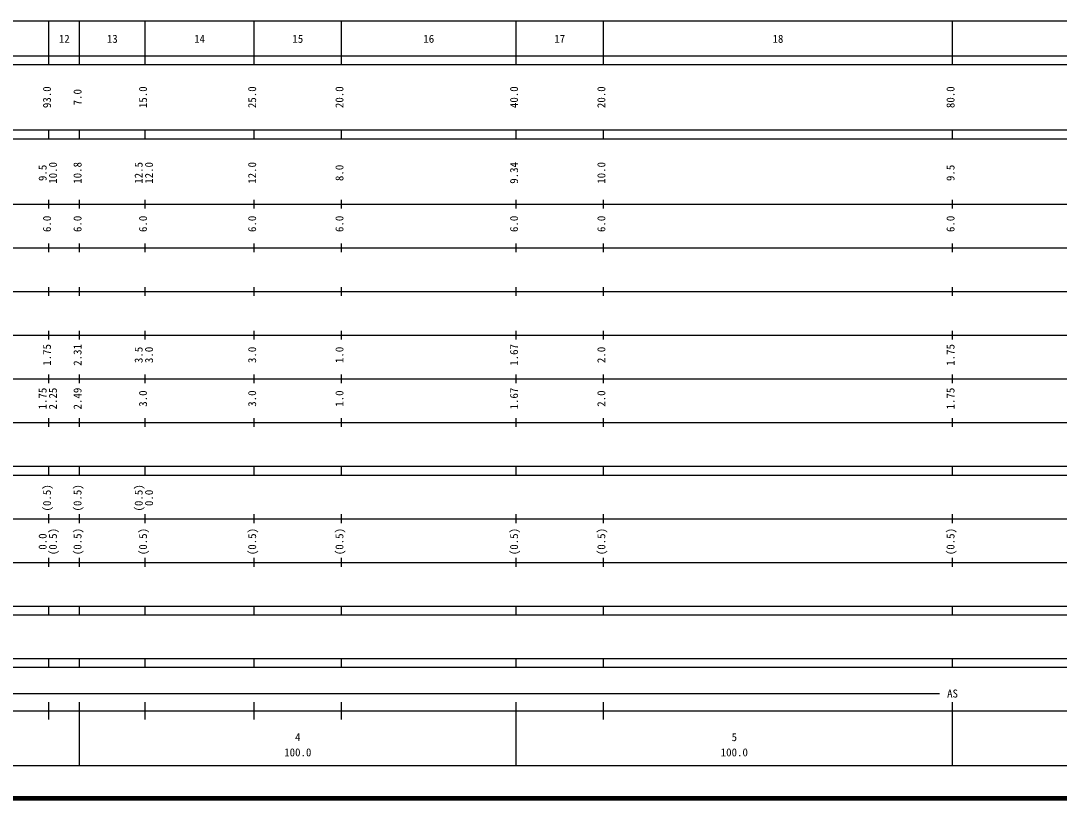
# Model space of a CAD drawing. Units: millimetres on the paper, enlarged 1000 times. Extents: x 40000 to 680000, y 20000 to 380000.
# Drawn here: x 254536 to 492442, y 20000 to 198000 of the extents above; entities that cross this region are included whole.
import ezdxf
from ezdxf.enums import TextEntityAlignment as Align

# ---------------------------------------------------------------- set-up
doc = ezdxf.new("R2010")
doc.units = ezdxf.units.MM
doc.header["$LTSCALE"] = 1000
doc.layers.add('M-TTL', color=2, linetype='Continuous', lineweight=140)
doc.layers.add('M-TTL-BAND', color=7, linetype='Continuous', lineweight=25)
doc.styles.add('ＭＳ ゴシック', font='')
doc.styles.get('ＭＳ ゴシック').set_extended_font_data('MS Gothic')

msp = doc.modelspace()

# ---------------------------------------------------------------- linework, layer by layer
at = {"layer": 'M-TTL'}
msp.add_line((40000, 20000), (680000, 20000), dxfattribs=at)
at = {"layer": 'M-TTL-BAND'}
for p, q in [((68000, 198000), (579000, 198000)), ((261000, 188000), (261000, 198000)), ((268000, 188000), (268000, 198000)), ((283000, 188000), (283000, 198000)), ((308000, 188000), (308000, 198000)), ((328000, 188000), (328000, 198000)), ((368000, 188000), (368000, 198000)), ((388000, 188000), (388000, 198000)), ((468000, 188000), (468000, 198000)), ((40000, 190000), (579000, 190000)), ((40000, 188000), (579000, 188000)), ((40000, 173000), (579000, 173000)), ((261000, 171000), (261000, 173000)), ((268000, 171000), (268000, 173000)), ((283000, 171000), (283000, 173000)), ((308000, 171000), (308000, 173000)), ((328000, 171000), (328000, 173000)), ((368000, 171000), (368000, 173000)), ((388000, 171000), (388000, 173000)), ((468000, 171000), (468000, 173000)), ((40000, 171000), (579000, 171000)), ((40000, 156000), (579000, 156000)), ((261000, 155000), (261000, 157000)), ((268000, 155000), (268000, 157000)), ((283000, 155000), (283000, 157000)), ((308000, 155000), (308000, 157000)), ((328000, 155000), (328000, 157000)), ((368000, 155000), (368000, 157000)), ((388000, 155000), (388000, 157000)), ((468000, 155000), (468000, 157000)), ((46000, 146000), (579000, 146000)), ((261000, 145000), (261000, 147000)), ((268000, 145000), (268000, 147000)), ((283000, 145000), (283000, 147000)), ((308000, 145000), (308000, 147000)), ((328000, 145000), (328000, 147000)), ((368000, 145000), (368000, 147000)), ((388000, 145000), (388000, 147000)), ((468000, 145000), (468000, 147000)), ((52000, 136000), (579000, 136000)), ((261000, 135000), (261000, 137000)), ((268000, 135000), (268000, 137000)), ((283000, 135000), (283000, 137000)), ((308000, 135000), (308000, 137000)), ((328000, 135000), (328000, 137000)), ((368000, 135000), (368000, 137000)), ((388000, 135000), (388000, 137000)), ((468000, 135000), (468000, 137000)), ((261000, 125000), (261000, 127000)), ((268000, 125000), (268000, 127000)), ((283000, 125000), (283000, 127000)), ((308000, 125000), (308000, 127000)), ((328000, 125000), (328000, 127000)), ((368000, 125000), (368000, 127000)), ((388000, 125000), (388000, 127000)), ((468000, 125000), (468000, 127000)), ((46000, 126000), (579000, 126000)), ((261000, 115000), (261000, 117000)), ((268000, 115000), (268000, 117000)), ((283000, 115000), (283000, 117000)), ((308000, 115000), (308000, 117000)), ((328000, 115000), (328000, 117000)), ((368000, 115000), (368000, 117000)), ((388000, 115000), (388000, 117000)), ((468000, 115000), (468000, 117000)), ((52000, 116000), (579000, 116000)), ((46000, 106000), (579000, 106000)), ((261000, 105000), (261000, 107000)), ((268000, 105000), (268000, 107000)), ((283000, 105000), (283000, 107000)), ((308000, 105000), (308000, 107000)), ((328000, 105000), (328000, 107000)), ((368000, 105000), (368000, 107000)), ((388000, 105000), (388000, 107000)), ((468000, 105000), (468000, 107000)), ((40000, 96000), (579000, 96000)), ((261000, 94000), (261000, 96000)), ((268000, 94000), (268000, 96000)), ((283000, 94000), (283000, 96000)), ((308000, 94000), (308000, 96000)), ((328000, 94000), (328000, 96000)), ((368000, 94000), (368000, 96000)), ((388000, 94000), (388000, 96000)), ((468000, 94000), (468000, 96000)), ((40000, 94000), (579000, 94000)), ((49000, 84000), (579000, 84000)), ((261000, 83000), (261000, 85000)), ((268000, 83000), (268000, 85000)), ((283000, 83000), (283000, 85000)), ((308000, 83000), (308000, 85000)), ((328000, 83000), (328000, 85000)), ((368000, 83000), (368000, 85000)), ((388000, 83000), (388000, 85000)), ((468000, 83000), (468000, 85000)), ((40000, 74000), (579000, 74000)), ((261000, 73000), (261000, 75000)), ((268000, 73000), (268000, 75000)), ((283000, 73000), (283000, 75000)), ((308000, 73000), (308000, 75000)), ((328000, 73000), (328000, 75000)), ((368000, 73000), (368000, 75000)), ((388000, 73000), (388000, 75000)), ((468000, 73000), (468000, 75000)), ((40000, 64000), (579000, 64000)), ((40000, 62000), (579000, 62000)), ((261000, 62000), (261000, 64000)), ((268000, 62000), (268000, 64000)), ((283000, 62000), (283000, 64000)), ((308000, 62000), (308000, 64000)), ((328000, 62000), (328000, 64000)), ((368000, 62000), (368000, 64000)), ((388000, 62000), (388000, 64000)), ((468000, 62000), (468000, 64000)), ((40000, 52000), (579000, 52000)), ((40000, 50000), (579000, 50000)), ((261000, 50000), (261000, 52000)), ((268000, 50000), (268000, 52000)), ((283000, 50000), (283000, 52000)), ((308000, 50000), (308000, 52000)), ((328000, 50000), (328000, 52000)), ((368000, 50000), (368000, 52000)), ((388000, 50000), (388000, 52000)), ((468000, 50000), (468000, 52000)), ((125500, 44000), (465000, 44000)), ((261000, 38000), (261000, 42000)), ((268000, 27500), (268000, 42000)), ((283000, 38000), (283000, 42000)), ((308000, 38000), (308000, 42000)), ((328000, 38000), (328000, 42000)), ((368000, 27500), (368000, 42000)), ((388000, 38000), (388000, 42000)), ((468000, 27500), (468000, 42000)), ((40000, 40000), (579000, 40000)), ((68000, 27500), (579000, 27500))]:
    msp.add_line(p, q, dxfattribs=at)

# ---------------------------------------------------------------- texts
at = {"layer": 'M-TTL-BAND', "style": 'ＭＳ ゴシック'}
for s, p in [('12', (264500, 192405)), ('13', (275500, 192405)), ('14', (295500, 192405)), ('15', (318000, 192405)), ('16', (348000, 192405)), ('17', (378000, 192405)), ('18', (428000, 192405)), ('AS', (468000, 42500)), ('4', (318000, 32523)), ('5', (418000, 32523)), ('100.0', (318000, 29033)), ('100.0', (418000, 29033))]:
    msp.add_text(s, height=1833, dxfattribs=at).set_placement(p, align=Align.BOTTOM_CENTER)
for s, p in [('93.0', (262000, 180500)), ('7.0', (269000, 180500)), ('15.0', (284000, 180500)), ('25.0', (309000, 180500)), ('20.0', (329000, 180500)), ('40.0', (369000, 180500)), ('20.0', (389000, 180500)), ('80.0', (469000, 180500)), ('9.5', (261000, 163174)), ('10.0', (263370, 163174)), ('10.8', (269000, 163174)), ('12.5', (283000, 163174)), ('12.0', (285370, 163174)), ('12.0', (309000, 163174)), ('8.0', (329000, 163174)), ('9.34', (369000, 163174)), ('10.0', (389000, 163174)), ('9.5', (469000, 163174)), ('6.0', (262000, 151500)), ('6.0', (269000, 151500)), ('6.0', (284000, 151500)), ('6.0', (309000, 151500)), ('6.0', (329000, 151500)), ('6.0', (369000, 151500)), ('6.0', (389000, 151500)), ('6.0', (469000, 151500)), ('1.75', (262000, 121500)), ('2.31', (269000, 121500)), ('1.67', (369000, 121500)), ('1.75', (469000, 121500)), ('3.5', (283000, 121500)), ('3.0', (285370, 121500)), ('3.0', (309000, 121500)), ('1.0', (329000, 121500)), ('2.0', (389000, 121500)), ('1.75', (261000, 111500)), ('2.25', (263370, 111500)), ('2.49', (269000, 111500)), ('3.0', (284000, 111500)), ('3.0', (309000, 111500)), ('1.0', (329000, 111500)), ('1.67', (369000, 111500)), ('2.0', (389000, 111500)), ('1.75', (469000, 111500)), ('(0.5)', (262000, 88764)), ('(0.5)', (269000, 88764)), ('(0.5)', (283000, 88764)), ('0.0', (285370, 88764)), ('(0.5)', (263370, 78764)), ('(0.5)', (269000, 78764)), ('(0.5)', (284000, 78764)), ('(0.5)', (309000, 78764)), ('(0.5)', (329000, 78764)), ('(0.5)', (369000, 78764)), ('(0.5)', (389000, 78764)), ('(0.5)', (469000, 78764)), ('0.0', (261000, 78764))]:
    msp.add_text(s, height=1833, rotation=90, dxfattribs=at).set_placement(p, align=Align.BOTTOM_CENTER)

doc.saveas('drawing.dxf')
